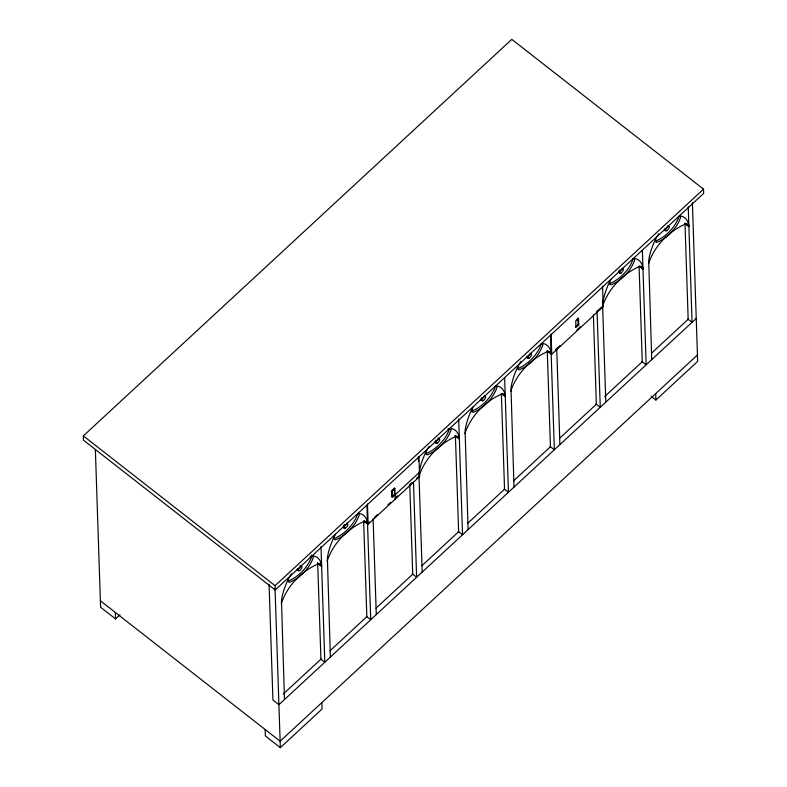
<?xml version="1.0" encoding="UTF-8"?>
<svg xmlns="http://www.w3.org/2000/svg" width="787" height="787" viewBox="0 0 787 787"><rect width="100%" height="100%" fill="white"/><g stroke="black" fill="none" stroke-linecap="round" stroke-linejoin="round"><path stroke-width="1.18" d="M284.481 699.554L281.471 600.727A64.239 23.659 -52 0 1 288.003 579.724L289.586 576.763A23.551 8.677 -52 0 1 291.456 573.753M330.383 657.066L327.382 558.239A64.239 23.659 -52 0 1 333.914 537.236L335.498 534.275M419.068 475.151L419.186 473.262A64.239 23.659 -52 0 1 425.718 452.259L427.302 449.298A23.551 8.677 -52 0 1 429.171 446.288M468.098 529.602L465.097 430.774A64.239 23.659 -52 0 1 471.629 409.771L473.213 406.81M514 487.114L510.999 388.286A64.239 23.659 -52 0 1 517.531 367.293L519.115 364.322A23.551 8.677 -52 0 1 520.984 361.312M547.201 350.579L551.756 354.248L603.226 306.615L602.626 306.143L602.812 303.31A64.239 23.659 -52 0 1 609.345 282.317L610.928 279.346M651.725 359.649L648.714 260.822A64.239 23.659 -52 0 1 655.246 239.828L656.83 236.857A23.551 8.677 -52 0 1 658.699 233.857M281.293 603.56C286.95 586.187 301.883 570.614 318.765 563.728L320.86 564.269L321.637 566.217L317.358 562.872M327.195 561.072C332.852 543.699 347.795 528.126 364.676 521.24L366.762 521.781L367.539 523.729L369.31 522.086M422.196 572.09L419.009 476.096C424.665 458.723 439.608 443.15 456.48 436.264L458.575 436.805L459.352 438.752L455.073 435.408M464.91 433.607C470.567 416.234 485.51 400.662 502.391 393.775L504.487 394.317L505.254 396.264L501.831 393.589M510.822 391.119C516.469 373.746 531.412 358.174 548.293 351.287L550.388 351.828L551.156 353.776M602.626 306.143C608.282 288.77 623.225 273.207 640.106 266.311L642.202 266.862L642.969 268.81L639.546 266.134M648.537 263.655C654.194 246.282 669.127 230.719 686.008 223.833L688.104 224.374L688.881 226.322L685.457 223.646M288.376 579.035L288.524 581.947L289.832 582.232C300.329 577.776 309.704 568.184 313.354 557.344L312.862 556.173L311.947 555.966M334.278 536.547L334.426 539.459L335.744 539.744C346.231 535.288 355.606 525.696 359.256 514.855L358.774 513.685L357.849 513.478L359.777 513.537A64.908 23.905 -52 0 1 367.155 521.506L367.549 524.034L363.653 520.994L366.831 616.683L330.078 650.701M357.76 513.685C354.111 524.536 344.736 534.117 334.239 538.574M426.092 451.571L426.239 454.483L427.548 454.768C438.044 450.312 447.419 440.73 451.069 429.879L450.577 428.708L449.662 428.502M449.564 428.708C445.924 439.559 436.539 449.141 426.052 453.607M471.993 409.083L472.141 411.995L473.459 412.29C483.946 407.823 493.321 398.242 496.971 387.391L496.489 386.22L495.564 386.014L497.492 386.073A64.908 23.905 -52 0 1 504.87 394.041L505.264 396.569L501.368 393.53L504.546 489.219L467.793 523.237M495.476 386.22C491.826 397.071 482.451 406.653 471.954 411.119M517.895 366.594L518.053 369.506L519.361 369.801C529.848 365.335 539.233 355.754 542.873 344.903L542.391 343.732L541.476 343.525L543.404 343.585A64.908 23.905 -52 0 1 550.772 351.553L551.175 354.081L547.28 351.041L550.447 446.731L513.695 480.749M541.377 343.742C537.728 354.583 528.352 364.165 517.866 368.631M609.709 281.618L609.856 284.53L611.174 284.825C621.661 280.359 631.036 270.777 634.686 259.936L634.204 258.766L633.279 258.549L635.217 258.608A64.908 23.905 -52 0 1 642.586 266.577L642.979 269.105L639.083 266.065L642.261 361.754L604.613 396.609M633.191 258.766C629.541 269.607 620.166 279.188 609.679 283.654M655.62 239.14L655.768 242.042L657.076 242.337C667.573 237.871 676.948 228.289 680.588 217.448L680.106 216.277L679.191 216.061L681.119 216.12A64.908 23.905 -52 0 1 688.487 224.088L688.891 226.617L684.995 223.577L688.163 319.266L651.41 353.284M679.092 216.277C675.453 227.118 666.068 236.71 655.581 241.166M391.208 491.659L394.69 488.432M392.703 490.153L394.336 488.53M576.33 320.201L577.963 318.578M83.343 435.9L511.796 39.35L703.519 189.136L703.657 193.425L275.204 589.984L83.481 440.199L83.343 435.9L275.066 585.685L275.204 589.984M95.365 449.485L100.598 607.23L115.571 618.926L120.017 614.824M275.066 585.685L703.519 189.136M419.461 472.269L392.339 497.374L392.123 490.931L394.907 488.353L395.261 499.096M394.307 487.891L394.523 494.334L391.739 496.902L391.523 490.458L392.123 490.931M575.366 326.949L578.14 324.382L577.933 317.938M578.74 324.844L575.966 327.422L575.75 320.978L578.534 318.401L578.74 324.844L578.14 324.382M374.642 517.157L377.298 514.698M387.952 504.841L390.608 502.372M395.044 498.269L397.71 495.81M409.25 485.126L411.906 482.667M416.343 478.555L418.123 476.912M555.602 349.674L560.039 345.572M576.891 329.96L580.442 326.674M597.303 311.072L601.74 306.96M364.115 521.053L368.139 524.201L419.609 476.558L418.94 456.499M283.271 694.016L320.929 659.172L317.682 563.02M375.979 608.213L412.732 574.195L409.761 484.635M421.881 565.725L458.644 531.707L455.398 435.555M559.596 438.261L596.359 404.243L593.388 314.682M696.239 318.45L278.913 704.699L272.922 700.017L269.085 584.347M697.449 354.957L280.123 741.206L100.382 600.786M265.15 729.51L265.357 735.943L280.339 747.65L322.07 709.028L321.853 702.584M651.243 396.363L655.925 400.022L697.656 361.4L692.393 202.78M576.566 319.984L578.307 318.479M288.337 581.062C298.824 576.605 308.209 567.014 311.849 556.173L311.367 555.002M447.872 428.974L451.59 428.561A64.908 23.905 -52 0 1 458.959 436.529L459.362 439.057L455.466 436.018M310.157 556.439L313.875 556.025A64.908 23.905 -52 0 1 321.244 563.994L321.647 566.522L317.751 563.482M684.916 223.115L688.812 226.164M687.779 318.971L692.058 322.316L688.222 206.637M641.877 361.459L646.157 364.804L642.359 250.345M595.975 403.947L600.255 407.292L597.058 311.091L597.077 311.593M502.076 393.677L505.195 396.107L504.516 394.346M550.064 446.436L554.343 449.78L550.546 335.321M504.162 488.924L508.441 492.259L504.644 377.809M419.009 476.096L419.609 476.558M458.25 531.412L462.53 534.747L458.693 419.077M394.523 494.334L395.123 494.797M364.361 521.142L367.48 523.571L366.801 521.811M412.349 573.89L416.628 577.235L413.48 482.264M366.447 616.378L370.726 619.723L366.929 505.274M320.535 658.867L324.815 662.211L320.978 546.542M642.231 266.882L642.91 268.652M458.605 436.834L459.283 438.595M320.889 564.299L321.568 566.06M655.709 393.579L655.925 400.022M602.557 286.379L603.226 306.615M602.468 301.224L605.813 402.137M556.724 348.631L559.911 444.625M551.087 334.022L551.756 354.248M418.359 456.44L418.517 461.349M373.107 518.584L376.284 614.578M367.47 503.975L368.139 524.201M275.076 589.03L280.339 747.65M115.364 612.483L115.571 618.926M665.507 230.188A2.863 1.053 -52 0 1 664.73 228.801M667.779 225.653A2.863 1.053 -52 0 1 668.104 225.672M619.605 272.676A2.863 1.053 -52 0 1 618.818 271.289M619.123 270.689A2.863 1.053 -52 0 1 619.517 270.079M622.192 268.16A2.863 1.053 -52 0 1 622.399 268.347M527.792 357.652A2.863 1.053 -52 0 1 527.015 356.255M530.064 353.117A2.863 1.053 -52 0 1 530.389 353.137M481.89 400.14A2.863 1.053 -52 0 1 481.801 397.533M484.477 395.625A2.863 1.053 -52 0 1 484.684 395.812M438.782 438.3A2.863 1.053 -52 0 1 438.802 439.077M435.978 442.628A2.863 1.053 -52 0 1 435.201 441.232M435.496 440.641A2.863 1.053 -52 0 1 435.9 440.022M437.847 438.221A2.863 1.053 -52 0 1 438.575 438.113M343.762 527.743A2.863 1.053 -52 0 1 343.693 525.608M344.086 524.998A2.863 1.053 -52 0 1 344.549 524.417M346.762 523.089A2.863 1.053 -52 0 1 346.969 523.266M301.067 565.755A2.863 1.053 -52 0 1 301.087 566.532M297.85 570.221A2.863 1.053 -52 0 1 297.486 568.696M300.122 565.686A2.863 1.053 -52 0 1 300.86 565.578M666.884 230.611A2.863 1.053 -52 0 0 669.206 226.558A2.863 1.053 -52 0 0 665.93 228.899A2.863 1.053 -52 0 0 666.884 230.611M620.973 273.099A2.863 1.053 -52 0 0 623.304 269.046A2.863 1.053 -52 0 0 620.018 271.387A2.863 1.053 -52 0 0 620.973 273.099M529.169 358.075A2.863 1.053 -52 0 0 531.491 354.022A2.863 1.053 -52 0 0 528.205 356.363A2.863 1.053 -52 0 0 529.169 358.075M483.257 400.563A2.863 1.053 -52 0 0 485.589 396.51A2.863 1.053 -52 0 0 482.303 398.852A2.863 1.053 -52 0 0 483.257 400.563M437.356 443.042A2.863 1.053 -52 0 0 439.677 438.998A2.863 1.053 -52 0 0 436.401 441.34A2.863 1.053 -52 0 0 437.356 443.042M345.542 528.018A2.863 1.053 -52 0 0 347.864 523.975A2.863 1.053 -52 0 0 344.588 526.316A2.863 1.053 -52 0 0 345.542 528.018M299.64 570.506A2.863 1.053 -52 0 0 301.962 566.463A2.863 1.053 -52 0 0 298.686 568.804A2.863 1.053 -52 0 0 299.64 570.506"/></g></svg>
